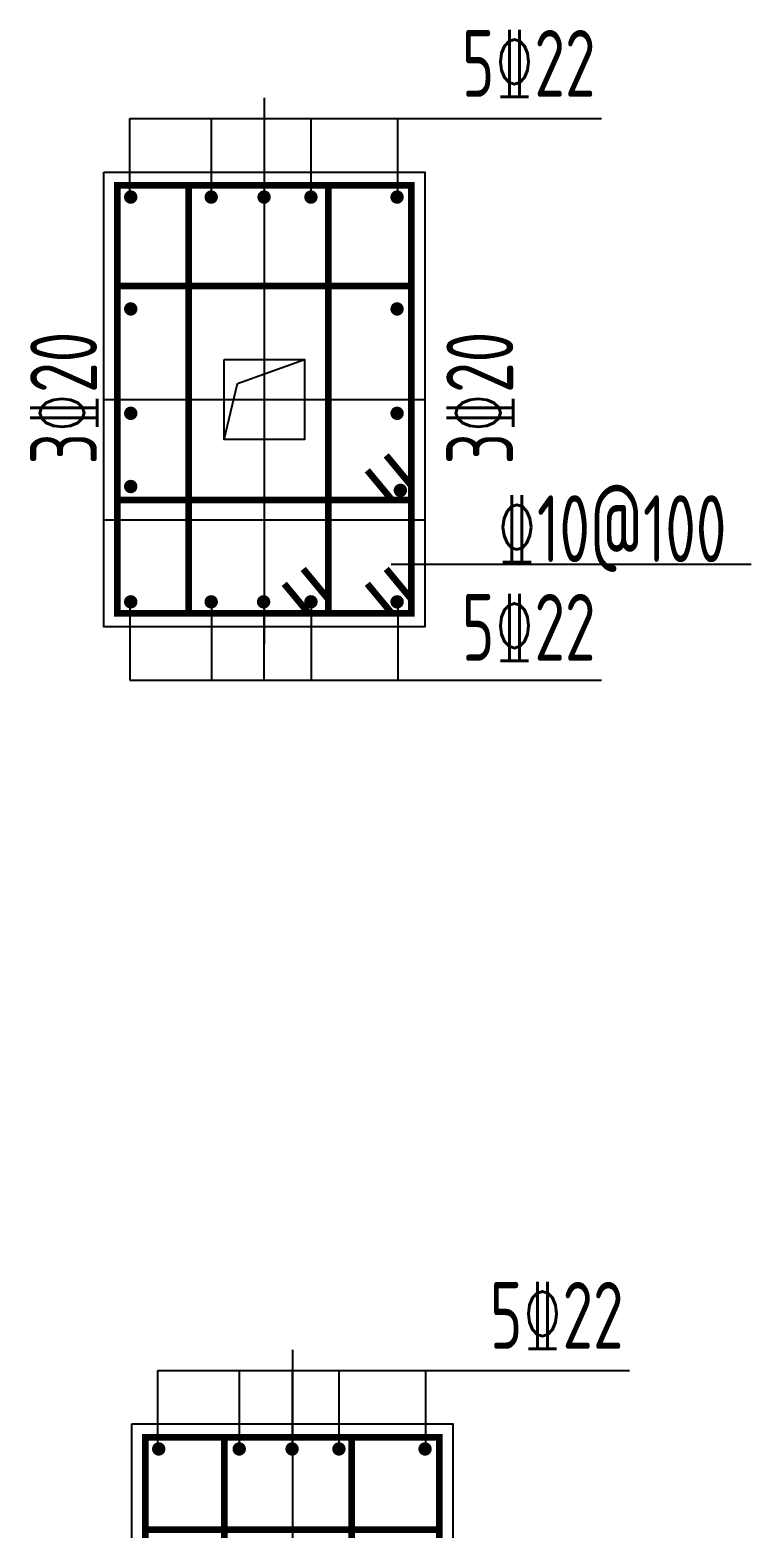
# Model space of a CAD drawing. Extents: x 69728788 to 149766163, y 20718153 to 43663798.
# Drawn here: x 74911554 to 74919644, y 21701596 to 21718398 of the extents above; entities that cross this region are included whole.
import ezdxf
from ezdxf.enums import TextEntityAlignment as Align

# ---------------------------------------------------------------- set-up
doc = ezdxf.new("R2010")
doc.units = 0
doc.header["$LTSCALE"] = 1000
doc.header["$MEASUREMENT"] = 0
doc.linetypes.add('DOTE', pattern=[2.42, 2, -0.2, 0.02, -0.2])
for name, color, linetype in [('03', 3, 'CONTINUOUS'), ('DOTE', 251, 'DOTE'), ('PUB_TEXT', 7, 'CONTINUOUS'), ('REIN', 1, 'CONTINUOUS'), ('S_BEAMDIMMASS', 2, 'CONTINUOUS'), ('柱', 2, 'CONTINUOUS')]:
    doc.layers.add(name, color=color, linetype=linetype)
doc.styles.add('TSSD_Rein', font='atssdeng.shx', dxfattribs={"width": 0.7, "bigfont": 'atssdchn.shx'})

# ---------------------------------------------------------------- blocks, each defined once
blk = doc.blocks.new('526368')
at = {"layer": 'DOTE', "color": 251, "linetype": 'DOTE'}
for p, q in [((74961380, 21712350), (74961380, 21711329)), ((74961080, 21711786.4), (74961680, 21711786.4)), ((74961080, 21711561.4), (74961680, 21711561.4)), ((74961432.4, 21710009.9), (74961432.4, 21709038.9))]:
    blk.add_line(p, q, dxfattribs=at)
at = {"layer": 'PUB_TEXT'}
for p, q in [((74961128.5, 21712311.4), (74962010.5, 21712311.4)), ((74961128.5, 21712164.8), (74961128.5, 21712311.4)), ((74961281.4, 21712164.8), (74961281.4, 21712311.4)), ((74961380.2, 21712164.8), (74961380.2, 21712311.4)), ((74961467.5, 21712164.8), (74961467.5, 21712311.4)), ((74961629.7, 21712164.8), (74961629.7, 21712311.4)), ((74961617.3, 21711478.5), (74962290.1, 21711478.5)), ((74961128.5, 21711408.1), (74961128.5, 21711261.5)), ((74961281.4, 21711408.1), (74961281.4, 21711261.5)), ((74961379.4, 21711408.1), (74961379.4, 21711261.5)), ((74961467.5, 21711408.1), (74961467.5, 21711261.5)), ((74961629.7, 21711408.1), (74961629.7, 21711261.5)), ((74961128.5, 21711261.5), (74962010.5, 21711261.5)), ((74961180.9, 21709971.3), (74962062.9, 21709971.3)), ((74961180.9, 21709824.6), (74961180.9, 21709971.3)), ((74961333.7, 21709824.6), (74961333.7, 21709971.3)), ((74961432.6, 21709824.6), (74961432.6, 21709971.3)), ((74961519.9, 21709824.6), (74961519.9, 21709971.3)), ((74961682.1, 21709824.6), (74961682.1, 21709971.3))]:
    blk.add_line(p, q, dxfattribs=at)
blk.add_lwpolyline([(74961305, 21711861.4), (74961455, 21711861.4), (74961455, 21711711.4), (74961305, 21711711.4)], close=True, dxfattribs=at)
blk.add_lwpolyline([(74961305, 21711711.4), (74961329.9, 21711816.4), (74961455, 21711861.4)], dxfattribs=at)
at = {"layer": 'REIN', "const_width": 12.5}
for points in [[(74961105, 21712186.4), (74961655, 21712186.4), (74961655, 21711386.4), (74961105, 21711386.4)], [(74961238.6, 21712186.4), (74961499.7, 21712186.4), (74961499.7, 21711386.4), (74961238.6, 21711386.4)], [(74961105, 21711998.6), (74961655, 21711998.6), (74961655, 21711598.5), (74961105, 21711598.5)], [(74961157.4, 21709846.3), (74961707.4, 21709846.3), (74961707.4, 21709096.3), (74961157.4, 21709096.3)], [(74961305.1, 21709846.3), (74961543.4, 21709846.3), (74961543.4, 21709096.3), (74961305.1, 21709096.3)], [(74961157.4, 21709673.6), (74961707.4, 21709673.6), (74961707.4, 21709246.4), (74961157.4, 21709246.4)]]:
    blk.add_lwpolyline(points, close=True, dxfattribs=at)
for points in [[(74961136.5, 21712164.7, 1), (74961124, 21712164.7, 1)], [(74961286.9, 21712164.7, 1), (74961274.4, 21712164.7, 1)], [(74961385.8, 21712164.7, 1), (74961373.3, 21712164.7, 1)], [(74961473.4, 21712164.7, 1), (74961460.9, 21712164.7, 1)], [(74961634.5, 21712164.7, 1), (74961622, 21712164.7, 1)], [(74961136.5, 21711955.6, -1), (74961124, 21711955.6, -1)], [(74961634.5, 21711955.6, -1), (74961622, 21711955.6, -1)], [(74961136.5, 21711760.5, -1), (74961124, 21711760.5, -1)], [(74961634.5, 21711760.5, -1), (74961622, 21711760.5, -1)], [(74961136.5, 21711623.7, -1), (74961124, 21711623.7, -1)], [(74961640.7, 21711616.5, -1), (74961628.2, 21711616.5, -1)], [(74961136.5, 21711408.1, -1), (74961124, 21711408.1, -1)], [(74961286.9, 21711408.1, -1), (74961274.4, 21711408.1, -1)], [(74961384.9, 21711408.1, -1), (74961372.4, 21711408.1, -1)], [(74961473.4, 21711408.1, -1), (74961460.9, 21711408.1, -1)], [(74961634.5, 21711408.1, -1), (74961622, 21711408.1, -1)], [(74961188.8, 21709824.6, 1), (74961176.3, 21709824.6, 1)], [(74961339.3, 21709824.6, 1), (74961326.8, 21709824.6, 1)], [(74961438.2, 21709824.6, 1), (74961425.7, 21709824.6, 1)], [(74961525.8, 21709824.6, 1), (74961513.3, 21709824.6, 1)], [(74961686.8, 21709824.6, 1), (74961674.3, 21709824.6, 1)]]:
    blk.add_lwpolyline(points, format="xyb", close=True, dxfattribs=at)
for points in [[(74961655.4, 21711624.6), (74961608, 21711681.8)], [(74961620.1, 21711596.7), (74961572.6, 21711653.9)], [(74961500.1, 21711412.4), (74961452.7, 21711469.6)], [(74961655.4, 21711412.4), (74961608, 21711469.6)], [(74961464.7, 21711384.6), (74961417.3, 21711441.8)], [(74961620.1, 21711384.6), (74961572.6, 21711441.8)]]:
    blk.add_lwpolyline(points, dxfattribs=at)
at = {"layer": '柱'}
for points in [[(74961080, 21712211.4), (74961680, 21712211.4), (74961680, 21711361.4), (74961080, 21711361.4)], [(74961132.4, 21709871.3), (74961732.4, 21709871.3), (74961732.4, 21709071.3), (74961132.4, 21709071.3)]]:
    blk.add_lwpolyline(points, close=True, dxfattribs=at)
at = {"layer": 'S_BEAMDIMMASS', "style": 'TSSD_Rein', "width": 0.7}
for s, p in [('5%%13222', (74961874.3, 21712414.6)), ('%%13210@100', (74962029.5, 21711545.6)), ('5%%13222', (74961874.3, 21711360.5)), ('5%%13222', (74961926.7, 21710074.4))]:
    blk.add_text(s, height=125, dxfattribs=at).set_placement(p, align=Align.MIDDLE)
for p in [(74961004.5, 21711789), (74961782.7, 21711789)]:
    blk.add_text('3%%13220', height=125, rotation=90, dxfattribs=at).set_placement(p, align=Align.MIDDLE)

msp = doc.modelspace()

# ---------------------------------------------------------------- block references
at = {"layer": '03', "xscale": 6, "yscale": 6, "zscale": 6}
msp.add_blockref('526368', (-374854096.3, -108556464.4), dxfattribs=at)

doc.saveas('drawing.dxf')
